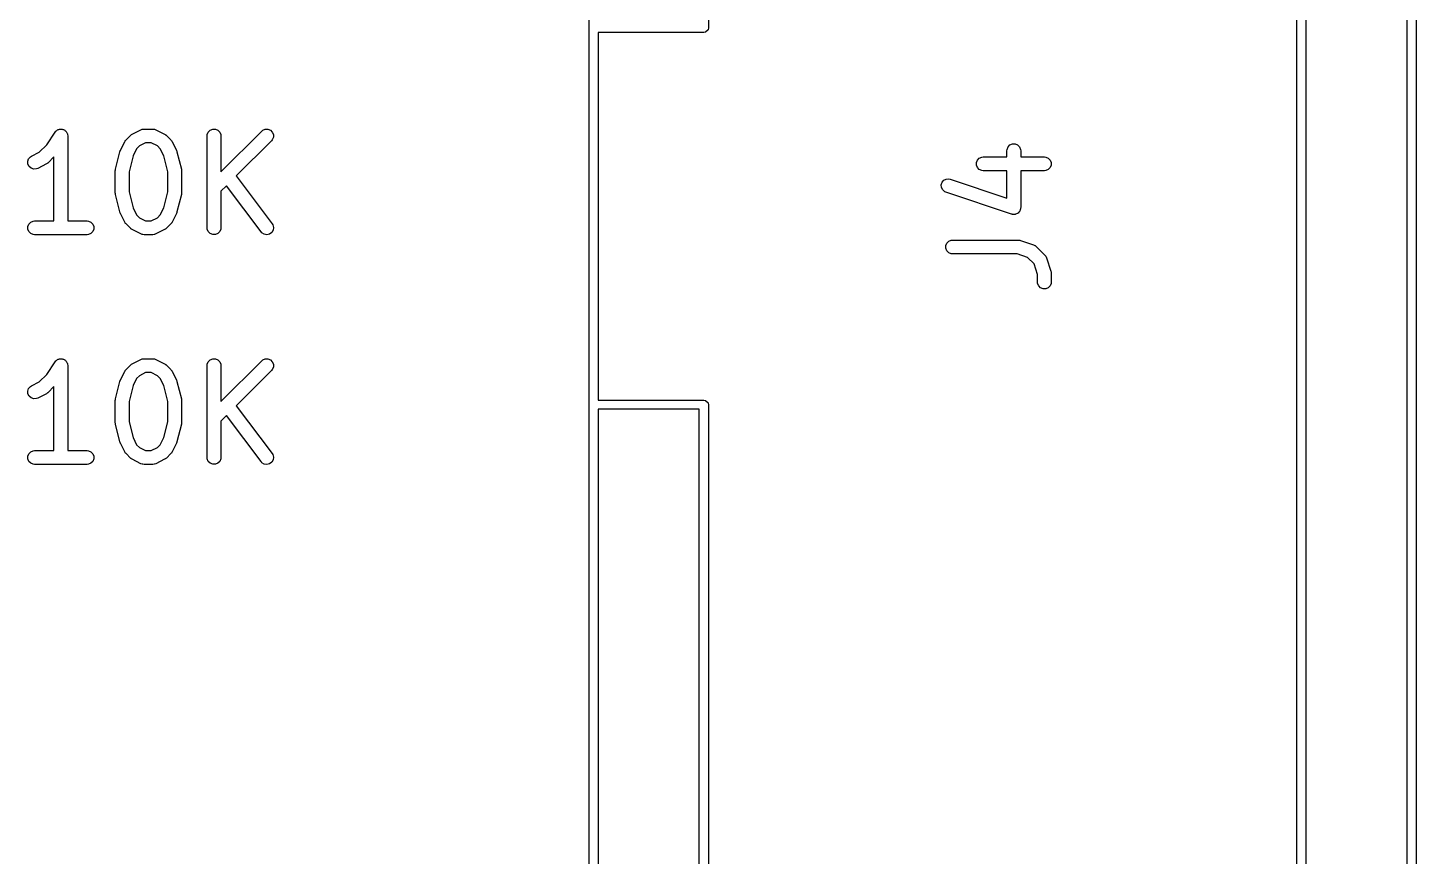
# Model space of a CAD drawing. Extents: x 1.56 to 6.49, y -4.6 to -1.37.
# Drawn here: x 5.632 to 6.227, y -2.472 to -2.117 of the extents above; entities that cross this region are included whole.
import ezdxf

# ---------------------------------------------------------------- set-up
doc = ezdxf.new("R2010")
doc.units = 0
doc.header["$MEASUREMENT"] = 0
doc.layers.add('BLACK', color=7, linetype='CONTINUOUS')

msp = doc.modelspace()

# ---------------------------------------------------------------- linework, layer by layer
at = {"layer": 'BLACK', "linetype": 'CONTINUOUS'}
for p, q in [((6.22323, -2.84685), (6.22323, -1.54921)), ((6.22717, -1.54724), (6.22717, -2.84882)), ((5.87283, -2.84882), (5.87283, -1.58661)), ((5.92402, -1.59606), (5.92402, -2.11732)), ((6.17598, -2.8), (6.17598, -1.59606)), ((6.17992, -1.59409), (6.17992, -2.80197)), ((5.92205, -2.11929), (5.87677, -2.11929)), ((5.87677, -2.11929), (5.87677, -2.27677)), ((5.9228, -2.11914), (5.92205, -2.11929)), ((5.92387, -2.11808), (5.9228, -2.11914)), ((5.92402, -2.11732), (5.92387, -2.11808)), ((5.64056, -2.16732), (5.64415, -2.16194)), ((5.64415, -2.16193), (5.64452, -2.16149)), ((5.64415, -2.16194), (5.64415, -2.16193)), ((5.64415, -2.16194), (5.64415, -2.16194)), ((5.64415, -2.16194), (5.64415, -2.16194)), ((5.64452, -2.16149), (5.64476, -2.16133)), ((5.64476, -2.16133), (5.64497, -2.16112)), ((5.64497, -2.16112), (5.64523, -2.16101)), ((5.64523, -2.16101), (5.64547, -2.16085)), ((5.64547, -2.16085), (5.64576, -2.16079)), ((5.64576, -2.16079), (5.64603, -2.16068)), ((5.64603, -2.16068), (5.64632, -2.16068)), ((5.64632, -2.16068), (5.6466, -2.16062)), ((5.6466, -2.16062), (5.64689, -2.16068)), ((5.64689, -2.16068), (5.64718, -2.16068)), ((5.64718, -2.16068), (5.64745, -2.16079)), ((5.64745, -2.16079), (5.64773, -2.16085)), ((5.64773, -2.16085), (5.64798, -2.16101)), ((5.64798, -2.16101), (5.64825, -2.16112)), ((5.64825, -2.16112), (5.64845, -2.16132)), ((5.64845, -2.16132), (5.64869, -2.16149)), ((5.64869, -2.16149), (5.64886, -2.16173)), ((5.64886, -2.16173), (5.64906, -2.16194)), ((5.64906, -2.16194), (5.64917, -2.1622)), ((5.64917, -2.1622), (5.64933, -2.16244)), ((5.64933, -2.16244), (5.64939, -2.16273)), ((5.64939, -2.16273), (5.6495, -2.163)), ((5.6495, -2.163), (5.64956, -2.16357)), ((5.64956, -2.16357), (5.64956, -2.16357)), ((5.64956, -2.16357), (5.64956, -2.16357)), ((5.64956, -2.16357), (5.64956, -2.16358)), ((5.64956, -2.16358), (5.64956, -2.19999)), ((5.67451, -2.16524), (5.67639, -2.16336)), ((5.67639, -2.16336), (5.67662, -2.16318)), ((5.67662, -2.16318), (5.67667, -2.16312)), ((5.67667, -2.16312), (5.67676, -2.16306)), ((5.67676, -2.16306), (5.67684, -2.163)), ((5.67684, -2.163), (5.67691, -2.16297)), ((5.67691, -2.16297), (5.67716, -2.16281)), ((5.67716, -2.16281), (5.68091, -2.16093)), ((5.68091, -2.16093), (5.68145, -2.16073)), ((5.68145, -2.16073), (5.68155, -2.16072)), ((5.68155, -2.16072), (5.68165, -2.16068)), ((5.68165, -2.16068), (5.68223, -2.16062)), ((5.68223, -2.16062), (5.68598, -2.16062)), ((5.68598, -2.16062), (5.68655, -2.16068)), ((5.68655, -2.16068), (5.68665, -2.16072)), ((5.68665, -2.16072), (5.68676, -2.16073)), ((5.68676, -2.16073), (5.6873, -2.16093)), ((5.6873, -2.16093), (5.69105, -2.16281)), ((5.69105, -2.16281), (5.69129, -2.16297)), ((5.69129, -2.16297), (5.69137, -2.163)), ((5.69137, -2.163), (5.69145, -2.16306)), ((5.69145, -2.16306), (5.69154, -2.16312)), ((5.69154, -2.16312), (5.69159, -2.16318)), ((5.69159, -2.16318), (5.69181, -2.16336)), ((5.69181, -2.16336), (5.69369, -2.16524)), ((5.70927, -2.16358), (5.70933, -2.163)), ((5.70927, -2.20295), (5.70927, -2.16358)), ((5.70933, -2.163), (5.70977, -2.16194)), ((5.70977, -2.16194), (5.71058, -2.16112)), ((5.71058, -2.16112), (5.71165, -2.16068)), ((5.71165, -2.16068), (5.7128, -2.16068)), ((5.7128, -2.16068), (5.71386, -2.16112)), ((5.71386, -2.16112), (5.71468, -2.16194)), ((5.71468, -2.16194), (5.71512, -2.163)), ((5.71512, -2.163), (5.71518, -2.16358)), ((5.71518, -2.17894), (5.73263, -2.16149)), ((5.71518, -2.16358), (5.71518, -2.17894)), ((5.73263, -2.16149), (5.73308, -2.16112)), ((5.73308, -2.16112), (5.73414, -2.16068)), ((5.73414, -2.16068), (5.7353, -2.16068)), ((5.7353, -2.16068), (5.73636, -2.16112)), ((5.73636, -2.16112), (5.73718, -2.16194)), ((5.73718, -2.16194), (5.73762, -2.163)), ((5.73762, -2.16415), (5.73718, -2.16522)), ((5.73762, -2.163), (5.73762, -2.16415)), ((5.63404, -2.17218), (5.63736, -2.17052)), ((5.63736, -2.17052), (5.64056, -2.16732)), ((5.66999, -2.17786), (5.67186, -2.17036)), ((5.67186, -2.17036), (5.67188, -2.17032)), ((5.67188, -2.17029), (5.67197, -2.17006)), ((5.67188, -2.17032), (5.67188, -2.17029)), ((5.67197, -2.17006), (5.67206, -2.16981)), ((5.67206, -2.16981), (5.67207, -2.1698)), ((5.67207, -2.1698), (5.67209, -2.16975)), ((5.67209, -2.16975), (5.67396, -2.166)), ((5.67396, -2.166), (5.67412, -2.16576)), ((5.67412, -2.16576), (5.67415, -2.16568)), ((5.67415, -2.16568), (5.67421, -2.1656)), ((5.67421, -2.1656), (5.67427, -2.16551)), ((5.67427, -2.16551), (5.67433, -2.16546)), ((5.67433, -2.16546), (5.67451, -2.16524)), ((5.67903, -2.16907), (5.67751, -2.17211)), ((5.68023, -2.16788), (5.67903, -2.16907)), ((5.68292, -2.16653), (5.68023, -2.16788)), ((5.68528, -2.16653), (5.68292, -2.16653)), ((5.68798, -2.16788), (5.68528, -2.16653)), ((5.68917, -2.16907), (5.68798, -2.16788)), ((5.69069, -2.17211), (5.68917, -2.16907)), ((5.69369, -2.16524), (5.69387, -2.16546)), ((5.69387, -2.16546), (5.69393, -2.16551)), ((5.69393, -2.16551), (5.69399, -2.1656)), ((5.69399, -2.1656), (5.69406, -2.16568)), ((5.69406, -2.16568), (5.69409, -2.16576)), ((5.69409, -2.16576), (5.69424, -2.166)), ((5.69424, -2.166), (5.69612, -2.16975)), ((5.69612, -2.16975), (5.69613, -2.1698)), ((5.69613, -2.1698), (5.69615, -2.16981)), ((5.69615, -2.16981), (5.69623, -2.17005)), ((5.69623, -2.17005), (5.69632, -2.17029)), ((5.69632, -2.17029), (5.69633, -2.17032)), ((5.69633, -2.17032), (5.69634, -2.17036)), ((5.69634, -2.17036), (5.69822, -2.17786)), ((5.73681, -2.16566), (5.72175, -2.18073)), ((5.73718, -2.16522), (5.73681, -2.16566)), ((6.05183, -2.16991), (6.05189, -2.16933)), ((6.05183, -2.17258), (6.05183, -2.16991)), ((6.05189, -2.16933), (6.05233, -2.16827)), ((6.05233, -2.16827), (6.05314, -2.16745)), ((6.05314, -2.16745), (6.05421, -2.16701)), ((6.05421, -2.16701), (6.05536, -2.16701)), ((6.05536, -2.16701), (6.05642, -2.16745)), ((6.05642, -2.16745), (6.05724, -2.16827)), ((6.05724, -2.16827), (6.05768, -2.16933)), ((6.05768, -2.16933), (6.05774, -2.16991)), ((6.05774, -2.16991), (6.05774, -2.17258)), ((5.63243, -2.17445), (5.63279, -2.17336)), ((5.63251, -2.1756), (5.63243, -2.17445)), ((5.63303, -2.17663), (5.63251, -2.1756)), ((5.63279, -2.17336), (5.63355, -2.17249)), ((5.6339, -2.17739), (5.63303, -2.17663)), ((5.63355, -2.17249), (5.63404, -2.17218)), ((5.64043, -2.17559), (5.63668, -2.17747)), ((5.64068, -2.17543), (5.64043, -2.17559)), ((5.64075, -2.1754), (5.64068, -2.17543)), ((5.64083, -2.17534), (5.64075, -2.1754)), ((5.64092, -2.17528), (5.64083, -2.17534)), ((5.64097, -2.17522), (5.64092, -2.17528)), ((5.6412, -2.17504), (5.64097, -2.17522)), ((5.64365, -2.17258), (5.6412, -2.17504)), ((5.64365, -2.19999), (5.64365, -2.17258)), ((5.67751, -2.17211), (5.67581, -2.17894)), ((5.6924, -2.17894), (5.69069, -2.17211)), ((6.03876, -2.17496), (6.0392, -2.17389)), ((6.03876, -2.17611), (6.03876, -2.17496)), ((6.0392, -2.17717), (6.03876, -2.17611)), ((6.0392, -2.17389), (6.04002, -2.17308)), ((6.04002, -2.17308), (6.04108, -2.17264)), ((6.04108, -2.17264), (6.04166, -2.17258)), ((6.04166, -2.17258), (6.05183, -2.17258)), ((6.05774, -2.17258), (6.06791, -2.17258)), ((6.06791, -2.17258), (6.06848, -2.17264)), ((6.06848, -2.17264), (6.06955, -2.17308)), ((6.06955, -2.17308), (6.07036, -2.17389)), ((6.07036, -2.17389), (6.0708, -2.17496)), ((6.0708, -2.17611), (6.07036, -2.17717)), ((6.0708, -2.17496), (6.0708, -2.17611)), ((5.63499, -2.17775), (5.6339, -2.17739)), ((5.63614, -2.17767), (5.63499, -2.17775)), ((5.63668, -2.17747), (5.63614, -2.17767)), ((5.6699, -2.17843), (5.66994, -2.17821)), ((5.66991, -2.17847), (5.6699, -2.17843)), ((5.6699, -2.17857), (5.66991, -2.17847)), ((5.6699, -2.18795), (5.6699, -2.17857)), ((5.66994, -2.17821), (5.66996, -2.178)), ((5.66996, -2.178), (5.66997, -2.17796)), ((5.66997, -2.17796), (5.66999, -2.17786)), ((5.67581, -2.17894), (5.67581, -2.18758)), ((5.6924, -2.18758), (5.6924, -2.17894)), ((5.69822, -2.17786), (5.69823, -2.17796)), ((5.69823, -2.17796), (5.69825, -2.178)), ((5.69825, -2.178), (5.69827, -2.17821)), ((5.69827, -2.17821), (5.6983, -2.17843)), ((5.6983, -2.17843), (5.69829, -2.17847)), ((5.69829, -2.17847), (5.6983, -2.17857)), ((5.6983, -2.17857), (5.6983, -2.18795)), ((5.72175, -2.18073), (5.73708, -2.20117)), ((6.0241, -2.18345), (6.02485, -2.18258)), ((6.02485, -2.18258), (6.02588, -2.18206)), ((6.02588, -2.18206), (6.02703, -2.18198)), ((6.02703, -2.18198), (6.0276, -2.18211)), ((6.0276, -2.18211), (6.05183, -2.19019)), ((6.04002, -2.17799), (6.0392, -2.17717)), ((6.04108, -2.17843), (6.04002, -2.17799)), ((6.04166, -2.17849), (6.04108, -2.17843)), ((6.05183, -2.17849), (6.04166, -2.17849)), ((6.05183, -2.19019), (6.05183, -2.17849)), ((6.06791, -2.17849), (6.05774, -2.17849)), ((6.05774, -2.17849), (6.05774, -2.19428)), ((6.06848, -2.17843), (6.06791, -2.17849)), ((6.06955, -2.17799), (6.06848, -2.17843)), ((6.07036, -2.17717), (6.06955, -2.17799)), ((5.66991, -2.18805), (5.6699, -2.18795)), ((5.6699, -2.18809), (5.66991, -2.18805)), ((5.66994, -2.18831), (5.6699, -2.18809)), ((5.66996, -2.18852), (5.66994, -2.18831)), ((5.66997, -2.18856), (5.66996, -2.18852)), ((5.66999, -2.18866), (5.66997, -2.18856)), ((5.67581, -2.18758), (5.67751, -2.19442)), ((5.69069, -2.19442), (5.6924, -2.18758)), ((5.69823, -2.18856), (5.69822, -2.18866)), ((5.69825, -2.18852), (5.69823, -2.18856)), ((5.69827, -2.18831), (5.69825, -2.18852)), ((5.6983, -2.18809), (5.69827, -2.18831)), ((5.6983, -2.18795), (5.69829, -2.18805)), ((5.69829, -2.18805), (5.6983, -2.18809)), ((5.71753, -2.18494), (5.71518, -2.1873)), ((5.71518, -2.1873), (5.71518, -2.20295)), ((5.73236, -2.20472), (5.71753, -2.18494)), ((6.02373, -2.18454), (6.0241, -2.18345)), ((6.02381, -2.18569), (6.02373, -2.18454)), ((6.02433, -2.18672), (6.02381, -2.18569)), ((6.0252, -2.18747), (6.02433, -2.18672)), ((6.02573, -2.18771), (6.0252, -2.18747)), ((6.05385, -2.19708), (6.02573, -2.18771)), ((5.67186, -2.19616), (5.66999, -2.18866)), ((5.67751, -2.19442), (5.67903, -2.19745)), ((5.68917, -2.19745), (5.69069, -2.19442)), ((5.69822, -2.18866), (5.69634, -2.19616)), ((6.05774, -2.19428), (6.05771, -2.19457)), ((6.05771, -2.19457), (6.05771, -2.19465)), ((5.6329, -2.20131), (5.63372, -2.20049)), ((5.63372, -2.20049), (5.63478, -2.20005)), ((5.63478, -2.20005), (5.63536, -2.19999)), ((5.63536, -2.19999), (5.64365, -2.19999)), ((5.64956, -2.19999), (5.65786, -2.19999)), ((5.65786, -2.19999), (5.65843, -2.20005)), ((5.65843, -2.20005), (5.6595, -2.20049)), ((5.6595, -2.20049), (5.66031, -2.20131)), ((5.67188, -2.19621), (5.67186, -2.19616)), ((5.67188, -2.19623), (5.67188, -2.19621)), ((5.67197, -2.19647), (5.67188, -2.19623)), ((5.67206, -2.19671), (5.67197, -2.19647)), ((5.67207, -2.19672), (5.67206, -2.19671)), ((5.67209, -2.19677), (5.67207, -2.19672)), ((5.67396, -2.20052), (5.67209, -2.19677)), ((5.67412, -2.20076), (5.67396, -2.20052)), ((5.67903, -2.19745), (5.68023, -2.19864)), ((5.68023, -2.19864), (5.68292, -2.19999)), ((5.68292, -2.19999), (5.68528, -2.19999)), ((5.68528, -2.19999), (5.68798, -2.19864)), ((5.68798, -2.19864), (5.68917, -2.19745)), ((5.69424, -2.20052), (5.69409, -2.20076)), ((5.69612, -2.19677), (5.69424, -2.20052)), ((5.69613, -2.19672), (5.69612, -2.19677)), ((5.69615, -2.19671), (5.69613, -2.19672)), ((5.69623, -2.19647), (5.69615, -2.19671)), ((5.69632, -2.19623), (5.69623, -2.19647)), ((5.69633, -2.19621), (5.69632, -2.19623)), ((5.69634, -2.19616), (5.69633, -2.19621)), ((6.05413, -2.19715), (6.05385, -2.19708)), ((6.05421, -2.19718), (6.05413, -2.19715)), ((6.05427, -2.19718), (6.05421, -2.19718)), ((6.05441, -2.19721), (6.05427, -2.19718)), ((6.05489, -2.19718), (6.05441, -2.19721)), ((6.05536, -2.19718), (6.05489, -2.19718)), ((6.05546, -2.19714), (6.05536, -2.19718)), ((6.05556, -2.19713), (6.05546, -2.19714)), ((6.05599, -2.19692), (6.05556, -2.19713)), ((6.05642, -2.19674), (6.05599, -2.19692)), ((6.0565, -2.19666), (6.05642, -2.19674)), ((6.05659, -2.19661), (6.0565, -2.19666)), ((6.0569, -2.19626), (6.05659, -2.19661)), ((6.05724, -2.19592), (6.0569, -2.19626)), ((6.05728, -2.19582), (6.05724, -2.19592)), ((6.05735, -2.19574), (6.05728, -2.19582)), ((6.0575, -2.1953), (6.05735, -2.19574)), ((6.05768, -2.19486), (6.0575, -2.1953)), ((6.05769, -2.19471), (6.05768, -2.19486)), ((6.05771, -2.19465), (6.05769, -2.19471)), ((5.63246, -2.20237), (5.6329, -2.20131)), ((5.63246, -2.20352), (5.63246, -2.20237)), ((5.6329, -2.20459), (5.63246, -2.20352)), ((5.63372, -2.2054), (5.6329, -2.20459)), ((5.63478, -2.20584), (5.63372, -2.2054)), ((5.63536, -2.2059), (5.63478, -2.20584)), ((5.65786, -2.2059), (5.63536, -2.2059)), ((5.65843, -2.20584), (5.65786, -2.2059)), ((5.6595, -2.2054), (5.65843, -2.20584)), ((5.66031, -2.20459), (5.6595, -2.2054)), ((5.66031, -2.20131), (5.66075, -2.20237)), ((5.66075, -2.20352), (5.66031, -2.20459)), ((5.66075, -2.20237), (5.66075, -2.20352)), ((5.67415, -2.20084), (5.67412, -2.20076)), ((5.67421, -2.20092), (5.67415, -2.20084)), ((5.67427, -2.20101), (5.67421, -2.20092)), ((5.67433, -2.20106), (5.67427, -2.20101)), ((5.67451, -2.20128), (5.67433, -2.20106)), ((5.67639, -2.20316), (5.67451, -2.20128)), ((5.67662, -2.20334), (5.67639, -2.20316)), ((5.67667, -2.2034), (5.67662, -2.20334)), ((5.67676, -2.20346), (5.67667, -2.2034)), ((5.67684, -2.20353), (5.67676, -2.20346)), ((5.67691, -2.20356), (5.67684, -2.20353)), ((5.67716, -2.20371), (5.67691, -2.20356)), ((5.68091, -2.20559), (5.67716, -2.20371)), ((5.68145, -2.20579), (5.68091, -2.20559)), ((5.68155, -2.2058), (5.68145, -2.20579)), ((5.68165, -2.20584), (5.68155, -2.2058)), ((5.68223, -2.2059), (5.68165, -2.20584)), ((5.68598, -2.2059), (5.68223, -2.2059)), ((5.68655, -2.20584), (5.68598, -2.2059)), ((5.68665, -2.2058), (5.68655, -2.20584)), ((5.68676, -2.20579), (5.68665, -2.2058)), ((5.6873, -2.20559), (5.68676, -2.20579)), ((5.69105, -2.20371), (5.6873, -2.20559)), ((5.69129, -2.20356), (5.69105, -2.20371)), ((5.69137, -2.20353), (5.69129, -2.20356)), ((5.69145, -2.20346), (5.69137, -2.20353)), ((5.69154, -2.2034), (5.69145, -2.20346)), ((5.69159, -2.20334), (5.69154, -2.2034)), ((5.69181, -2.20316), (5.69159, -2.20334)), ((5.69369, -2.20128), (5.69181, -2.20316)), ((5.69387, -2.20106), (5.69369, -2.20128)), ((5.69393, -2.20101), (5.69387, -2.20106)), ((5.69399, -2.20092), (5.69393, -2.20101)), ((5.69406, -2.20084), (5.69399, -2.20092)), ((5.69409, -2.20076), (5.69406, -2.20084)), ((5.70933, -2.20352), (5.70927, -2.20295)), ((5.70977, -2.20459), (5.70933, -2.20352)), ((5.71058, -2.2054), (5.70977, -2.20459)), ((5.71165, -2.20584), (5.71058, -2.2054)), ((5.7128, -2.20584), (5.71165, -2.20584)), ((5.71386, -2.2054), (5.7128, -2.20584)), ((5.71468, -2.20459), (5.71386, -2.2054)), ((5.71512, -2.20352), (5.71468, -2.20459)), ((5.71518, -2.20295), (5.71512, -2.20352)), ((5.73275, -2.20514), (5.73236, -2.20472)), ((5.73374, -2.20573), (5.73275, -2.20514)), ((5.73488, -2.20589), (5.73374, -2.20573)), ((5.736, -2.20561), (5.73488, -2.20589)), ((5.73692, -2.20492), (5.736, -2.20561)), ((5.73751, -2.20393), (5.73692, -2.20492)), ((5.73708, -2.20117), (5.73738, -2.20167)), ((5.73738, -2.20167), (5.73767, -2.20278)), ((5.73767, -2.20278), (5.73751, -2.20393)), ((6.02564, -2.21058), (6.02608, -2.20951)), ((6.02564, -2.21173), (6.02564, -2.21058)), ((6.02608, -2.2128), (6.02564, -2.21173)), ((6.02608, -2.20951), (6.0269, -2.2087)), ((6.0269, -2.2087), (6.02796, -2.20826)), ((6.02796, -2.20826), (6.02854, -2.2082)), ((6.02854, -2.2082), (6.05666, -2.2082)), ((6.05666, -2.2082), (6.05695, -2.20823)), ((6.05695, -2.20823), (6.05703, -2.20823)), ((6.05703, -2.20823), (6.05713, -2.20825)), ((6.05713, -2.20825), (6.05723, -2.20826)), ((6.05723, -2.20826), (6.05731, -2.20829)), ((6.05731, -2.20829), (6.05759, -2.20835)), ((6.05759, -2.20835), (6.06322, -2.21023)), ((6.06322, -2.21023), (6.06374, -2.21046)), ((6.06374, -2.21046), (6.06382, -2.21053)), ((6.06382, -2.21053), (6.06392, -2.21057)), ((6.06392, -2.21057), (6.06437, -2.21094)), ((6.06437, -2.21094), (6.06812, -2.21469)), ((6.0269, -2.21361), (6.02608, -2.2128)), ((6.02796, -2.21405), (6.0269, -2.21361)), ((6.02854, -2.21411), (6.02796, -2.21405)), ((6.05618, -2.21411), (6.02854, -2.21411)), ((6.06069, -2.21561), (6.05618, -2.21411)), ((6.06345, -2.21837), (6.06069, -2.21561)), ((6.06812, -2.21469), (6.06849, -2.21514)), ((6.06849, -2.21514), (6.06853, -2.21524)), ((6.06853, -2.21524), (6.0686, -2.21532)), ((6.0686, -2.21532), (6.06883, -2.21585)), ((6.06883, -2.21585), (6.07071, -2.22147)), ((6.06495, -2.22288), (6.06345, -2.21837)), ((6.06495, -2.22615), (6.06495, -2.22288)), ((6.07071, -2.22147), (6.07077, -2.22176)), ((6.07077, -2.22176), (6.0708, -2.22183)), ((6.0708, -2.22183), (6.07081, -2.22193)), ((6.07081, -2.22193), (6.07084, -2.22203)), ((6.07084, -2.22203), (6.07083, -2.22211)), ((6.07083, -2.22211), (6.07086, -2.2224)), ((6.07086, -2.2224), (6.07086, -2.22615)), ((6.06501, -2.22673), (6.06495, -2.22615)), ((6.06545, -2.22779), (6.06501, -2.22673)), ((6.06627, -2.22861), (6.06545, -2.22779)), ((6.06733, -2.22905), (6.06627, -2.22861)), ((6.06848, -2.22905), (6.06733, -2.22905)), ((6.06955, -2.22861), (6.06848, -2.22905)), ((6.07036, -2.22779), (6.06955, -2.22861)), ((6.0708, -2.22673), (6.07036, -2.22779)), ((6.07086, -2.22615), (6.0708, -2.22673)), ((5.64415, -2.26036), (5.64452, -2.25991)), ((5.64452, -2.25991), (5.64476, -2.25975)), ((5.64476, -2.25975), (5.64497, -2.25955)), ((5.64497, -2.25955), (5.64523, -2.25943)), ((5.64523, -2.25943), (5.64547, -2.25927)), ((5.64547, -2.25927), (5.64576, -2.25922)), ((5.64576, -2.25922), (5.64603, -2.2591)), ((5.64603, -2.2591), (5.64632, -2.2591)), ((5.64632, -2.2591), (5.6466, -2.25905)), ((5.6466, -2.25905), (5.64689, -2.2591)), ((5.64689, -2.2591), (5.64718, -2.2591)), ((5.64718, -2.2591), (5.64745, -2.25922)), ((5.64745, -2.25922), (5.64773, -2.25927)), ((5.64773, -2.25927), (5.64798, -2.25943)), ((5.64798, -2.25943), (5.64825, -2.25955)), ((5.64825, -2.25955), (5.64845, -2.25975)), ((5.64845, -2.25975), (5.64869, -2.25991)), ((5.64869, -2.25991), (5.64886, -2.26015)), ((5.67716, -2.26123), (5.68091, -2.25936)), ((5.68091, -2.25936), (5.68145, -2.25915)), ((5.68145, -2.25915), (5.68155, -2.25915)), ((5.68155, -2.25915), (5.68165, -2.2591)), ((5.68165, -2.2591), (5.68223, -2.25905)), ((5.68223, -2.25905), (5.68598, -2.25905)), ((5.68598, -2.25905), (5.68655, -2.2591)), ((5.68655, -2.2591), (5.68665, -2.25915)), ((5.68665, -2.25915), (5.68676, -2.25915)), ((5.68676, -2.25915), (5.6873, -2.25936)), ((5.6873, -2.25936), (5.69105, -2.26123)), ((5.70977, -2.26036), (5.71058, -2.25955)), ((5.71058, -2.25955), (5.71165, -2.2591)), ((5.71165, -2.2591), (5.7128, -2.2591)), ((5.7128, -2.2591), (5.71386, -2.25955)), ((5.71386, -2.25955), (5.71468, -2.26036)), ((5.71518, -2.27737), (5.73263, -2.25991)), ((5.73263, -2.25991), (5.73308, -2.25955)), ((5.73308, -2.25955), (5.73414, -2.2591)), ((5.73414, -2.2591), (5.7353, -2.2591)), ((5.7353, -2.2591), (5.73636, -2.25955)), ((5.73636, -2.25955), (5.73718, -2.26036)), ((5.63736, -2.26895), (5.64056, -2.26574)), ((5.64056, -2.26574), (5.64415, -2.26036)), ((5.64415, -2.26036), (5.64415, -2.26036)), ((5.64415, -2.26036), (5.64415, -2.26036)), ((5.64415, -2.26036), (5.64415, -2.26036)), ((5.64886, -2.26015), (5.64906, -2.26036)), ((5.64906, -2.26036), (5.64917, -2.26063)), ((5.64917, -2.26063), (5.64933, -2.26087)), ((5.64933, -2.26087), (5.64939, -2.26115)), ((5.64939, -2.26115), (5.6495, -2.26142)), ((5.6495, -2.26142), (5.64956, -2.26199)), ((5.64956, -2.26199), (5.64956, -2.262)), ((5.64956, -2.262), (5.64956, -2.262)), ((5.64956, -2.262), (5.64956, -2.262)), ((5.64956, -2.262), (5.64956, -2.29842)), ((5.67209, -2.26818), (5.67396, -2.26443)), ((5.67396, -2.26443), (5.67412, -2.26418)), ((5.67412, -2.26418), (5.67415, -2.26411)), ((5.67415, -2.26411), (5.67421, -2.26403)), ((5.67421, -2.26403), (5.67427, -2.26394)), ((5.67427, -2.26394), (5.67433, -2.26389)), ((5.67433, -2.26389), (5.67451, -2.26366)), ((5.67451, -2.26366), (5.67639, -2.26179)), ((5.67639, -2.26179), (5.67662, -2.2616)), ((5.67662, -2.2616), (5.67667, -2.26154)), ((5.67667, -2.26154), (5.67676, -2.26149)), ((5.67676, -2.26149), (5.67684, -2.26142)), ((5.67684, -2.26142), (5.67691, -2.26139)), ((5.67691, -2.26139), (5.67716, -2.26123)), ((5.68292, -2.26495), (5.68023, -2.2663)), ((5.68528, -2.26495), (5.68292, -2.26495)), ((5.68798, -2.2663), (5.68528, -2.26495)), ((5.69105, -2.26123), (5.69129, -2.26139)), ((5.69129, -2.26139), (5.69137, -2.26142)), ((5.69137, -2.26142), (5.69145, -2.26149)), ((5.69145, -2.26149), (5.69154, -2.26154)), ((5.69154, -2.26154), (5.69159, -2.2616)), ((5.69159, -2.2616), (5.69181, -2.26179)), ((5.69181, -2.26179), (5.69369, -2.26366)), ((5.69369, -2.26366), (5.69387, -2.26389)), ((5.69387, -2.26389), (5.69393, -2.26394)), ((5.69393, -2.26394), (5.69399, -2.26403)), ((5.69399, -2.26403), (5.69406, -2.26411)), ((5.69406, -2.26411), (5.69409, -2.26418)), ((5.69409, -2.26418), (5.69424, -2.26443)), ((5.69424, -2.26443), (5.69612, -2.26818)), ((5.70927, -2.262), (5.70933, -2.26142)), ((5.70927, -2.30137), (5.70927, -2.262)), ((5.70933, -2.26142), (5.70977, -2.26036)), ((5.71468, -2.26036), (5.71512, -2.26142)), ((5.71512, -2.26142), (5.71518, -2.262)), ((5.71518, -2.262), (5.71518, -2.27737)), ((5.73681, -2.26409), (5.72175, -2.27915)), ((5.73718, -2.26364), (5.73681, -2.26409)), ((5.73718, -2.26036), (5.73762, -2.26142)), ((5.73762, -2.26258), (5.73718, -2.26364)), ((5.73762, -2.26142), (5.73762, -2.26258)), ((5.63243, -2.27288), (5.63279, -2.27179)), ((5.63279, -2.27179), (5.63355, -2.27092)), ((5.63355, -2.27092), (5.63404, -2.27061)), ((5.63404, -2.27061), (5.63736, -2.26895)), ((5.64365, -2.271), (5.6412, -2.27346)), ((5.64365, -2.29842), (5.64365, -2.271)), ((5.66999, -2.27628), (5.67186, -2.26878)), ((5.67186, -2.26878), (5.67188, -2.26874)), ((5.67188, -2.26872), (5.67197, -2.26848)), ((5.67188, -2.26874), (5.67188, -2.26872)), ((5.67197, -2.26848), (5.67206, -2.26824)), ((5.67206, -2.26824), (5.67207, -2.26822)), ((5.67207, -2.26822), (5.67209, -2.26818)), ((5.67751, -2.27053), (5.67581, -2.27736)), ((5.67903, -2.2675), (5.67751, -2.27053)), ((5.68023, -2.2663), (5.67903, -2.2675)), ((5.68917, -2.2675), (5.68798, -2.2663)), ((5.69069, -2.27053), (5.68917, -2.2675)), ((5.6924, -2.27736), (5.69069, -2.27053)), ((5.69612, -2.26818), (5.69613, -2.26822)), ((5.69613, -2.26822), (5.69615, -2.26824)), ((5.69615, -2.26824), (5.69623, -2.26848)), ((5.69623, -2.26848), (5.69632, -2.26872)), ((5.69632, -2.26872), (5.69633, -2.26874)), ((5.69633, -2.26874), (5.69634, -2.26878)), ((5.69634, -2.26878), (5.69822, -2.27628)), ((5.63251, -2.27403), (5.63243, -2.27288)), ((5.63303, -2.27506), (5.63251, -2.27403)), ((5.6339, -2.27581), (5.63303, -2.27506)), ((5.63499, -2.27618), (5.6339, -2.27581)), ((5.63614, -2.2761), (5.63499, -2.27618)), ((5.63668, -2.27589), (5.63614, -2.2761)), ((5.64043, -2.27402), (5.63668, -2.27589)), ((5.64068, -2.27386), (5.64043, -2.27402)), ((5.64075, -2.27383), (5.64068, -2.27386)), ((5.64083, -2.27376), (5.64075, -2.27383)), ((5.64092, -2.27371), (5.64083, -2.27376)), ((5.64097, -2.27365), (5.64092, -2.27371)), ((5.6412, -2.27346), (5.64097, -2.27365)), ((5.6699, -2.27686), (5.66994, -2.27664)), ((5.66991, -2.2769), (5.6699, -2.27686)), ((5.6699, -2.277), (5.66991, -2.2769)), ((5.6699, -2.28637), (5.6699, -2.277)), ((5.66994, -2.27664), (5.66996, -2.27642)), ((5.66996, -2.27642), (5.66997, -2.27638)), ((5.66997, -2.27638), (5.66999, -2.27628)), ((5.67581, -2.27736), (5.67581, -2.28601)), ((5.6924, -2.28601), (5.6924, -2.27736)), ((5.69822, -2.27628), (5.69823, -2.27638)), ((5.69823, -2.27638), (5.69825, -2.27642)), ((5.69825, -2.27642), (5.69827, -2.27664)), ((5.69827, -2.27664), (5.6983, -2.27686)), ((5.6983, -2.27686), (5.69829, -2.2769)), ((5.69829, -2.2769), (5.6983, -2.277)), ((5.6983, -2.277), (5.6983, -2.28637)), ((5.87677, -2.27677), (5.92205, -2.27677)), ((5.92205, -2.27677), (5.9228, -2.27692)), ((5.9228, -2.27692), (5.92387, -2.27799)), ((5.71753, -2.28337), (5.71518, -2.28572)), ((5.73236, -2.30314), (5.71753, -2.28337)), ((5.72175, -2.27915), (5.73708, -2.2996)), ((5.92008, -2.28071), (5.87677, -2.28071)), ((5.87677, -2.28071), (5.87677, -2.84685)), ((5.92008, -2.80197), (5.92008, -2.28071)), ((5.92387, -2.27799), (5.92402, -2.27874)), ((5.92402, -2.27874), (5.92402, -2.8)), ((5.66991, -2.28647), (5.6699, -2.28637)), ((5.6699, -2.28652), (5.66991, -2.28647)), ((5.66994, -2.28673), (5.6699, -2.28652)), ((5.66996, -2.28695), (5.66994, -2.28673)), ((5.66997, -2.28699), (5.66996, -2.28695)), ((5.66999, -2.28709), (5.66997, -2.28699)), ((5.67186, -2.29459), (5.66999, -2.28709)), ((5.67581, -2.28601), (5.67751, -2.29284)), ((5.69069, -2.29284), (5.6924, -2.28601)), ((5.69822, -2.28709), (5.69634, -2.29459)), ((5.69823, -2.28699), (5.69822, -2.28709)), ((5.69825, -2.28695), (5.69823, -2.28699)), ((5.69827, -2.28673), (5.69825, -2.28695)), ((5.6983, -2.28652), (5.69827, -2.28673)), ((5.6983, -2.28637), (5.69829, -2.28647)), ((5.69829, -2.28647), (5.6983, -2.28652)), ((5.71518, -2.28572), (5.71518, -2.30137)), ((5.67188, -2.29463), (5.67186, -2.29459)), ((5.67188, -2.29465), (5.67188, -2.29463)), ((5.67197, -2.29489), (5.67188, -2.29465)), ((5.67206, -2.29513), (5.67197, -2.29489)), ((5.67207, -2.29515), (5.67206, -2.29513)), ((5.67209, -2.29519), (5.67207, -2.29515)), ((5.67396, -2.29894), (5.67209, -2.29519)), ((5.67751, -2.29284), (5.67903, -2.29587)), ((5.68917, -2.29587), (5.69069, -2.29284)), ((5.69612, -2.29519), (5.69424, -2.29894)), ((5.69613, -2.29515), (5.69612, -2.29519)), ((5.69615, -2.29513), (5.69613, -2.29515)), ((5.69623, -2.29489), (5.69615, -2.29513)), ((5.69632, -2.29465), (5.69623, -2.29489)), ((5.69633, -2.29463), (5.69632, -2.29465)), ((5.69634, -2.29459), (5.69633, -2.29463)), ((5.63246, -2.30079), (5.6329, -2.29973)), ((5.63246, -2.30195), (5.63246, -2.30079)), ((5.6329, -2.29973), (5.63372, -2.29892)), ((5.63372, -2.29892), (5.63478, -2.29847)), ((5.63478, -2.29847), (5.63536, -2.29842)), ((5.63536, -2.29842), (5.64365, -2.29842)), ((5.64956, -2.29842), (5.65786, -2.29842)), ((5.65786, -2.29842), (5.65843, -2.29847)), ((5.65843, -2.29847), (5.6595, -2.29892)), ((5.6595, -2.29892), (5.66031, -2.29973)), ((5.66031, -2.29973), (5.66075, -2.30079)), ((5.66075, -2.30079), (5.66075, -2.30195)), ((5.67412, -2.29919), (5.67396, -2.29894)), ((5.67415, -2.29926), (5.67412, -2.29919)), ((5.67421, -2.29934), (5.67415, -2.29926)), ((5.67427, -2.29943), (5.67421, -2.29934)), ((5.67433, -2.29948), (5.67427, -2.29943)), ((5.67451, -2.29971), (5.67433, -2.29948)), ((5.67639, -2.30158), (5.67451, -2.29971)), ((5.67662, -2.30177), (5.67639, -2.30158)), ((5.67903, -2.29587), (5.68023, -2.29707)), ((5.68023, -2.29707), (5.68292, -2.29842)), ((5.68292, -2.29842), (5.68528, -2.29842)), ((5.68528, -2.29842), (5.68798, -2.29707)), ((5.68798, -2.29707), (5.68917, -2.29587)), ((5.69181, -2.30158), (5.69159, -2.30177)), ((5.69369, -2.29971), (5.69181, -2.30158)), ((5.69387, -2.29948), (5.69369, -2.29971)), ((5.69393, -2.29943), (5.69387, -2.29948)), ((5.69399, -2.29934), (5.69393, -2.29943)), ((5.69406, -2.29926), (5.69399, -2.29934)), ((5.69409, -2.29919), (5.69406, -2.29926)), ((5.69424, -2.29894), (5.69409, -2.29919)), ((5.70933, -2.30195), (5.70927, -2.30137)), ((5.71518, -2.30137), (5.71512, -2.30195)), ((5.73708, -2.2996), (5.73738, -2.30009)), ((5.73738, -2.30009), (5.73767, -2.30121)), ((5.73767, -2.30121), (5.73751, -2.30235)), ((5.6329, -2.30301), (5.63246, -2.30195)), ((5.63372, -2.30383), (5.6329, -2.30301)), ((5.63478, -2.30427), (5.63372, -2.30383)), ((5.63536, -2.30432), (5.63478, -2.30427)), ((5.65786, -2.30432), (5.63536, -2.30432)), ((5.65843, -2.30427), (5.65786, -2.30432)), ((5.6595, -2.30383), (5.65843, -2.30427)), ((5.66031, -2.30301), (5.6595, -2.30383)), ((5.66075, -2.30195), (5.66031, -2.30301)), ((5.67667, -2.30183), (5.67662, -2.30177)), ((5.67676, -2.30188), (5.67667, -2.30183)), ((5.67684, -2.30195), (5.67676, -2.30188)), ((5.67691, -2.30198), (5.67684, -2.30195)), ((5.67716, -2.30214), (5.67691, -2.30198)), ((5.68091, -2.30401), (5.67716, -2.30214)), ((5.68145, -2.30422), (5.68091, -2.30401)), ((5.68155, -2.30423), (5.68145, -2.30422)), ((5.68165, -2.30427), (5.68155, -2.30423)), ((5.68223, -2.30432), (5.68165, -2.30427)), ((5.68598, -2.30432), (5.68223, -2.30432)), ((5.68655, -2.30427), (5.68598, -2.30432)), ((5.68665, -2.30423), (5.68655, -2.30427)), ((5.68676, -2.30422), (5.68665, -2.30423)), ((5.6873, -2.30401), (5.68676, -2.30422)), ((5.69105, -2.30214), (5.6873, -2.30401)), ((5.69129, -2.30198), (5.69105, -2.30214)), ((5.69137, -2.30195), (5.69129, -2.30198)), ((5.69145, -2.30188), (5.69137, -2.30195)), ((5.69154, -2.30183), (5.69145, -2.30188)), ((5.69159, -2.30177), (5.69154, -2.30183)), ((5.70977, -2.30301), (5.70933, -2.30195)), ((5.71058, -2.30383), (5.70977, -2.30301)), ((5.71165, -2.30427), (5.71058, -2.30383)), ((5.7128, -2.30427), (5.71165, -2.30427)), ((5.71386, -2.30383), (5.7128, -2.30427)), ((5.71468, -2.30301), (5.71386, -2.30383)), ((5.71512, -2.30195), (5.71468, -2.30301)), ((5.73275, -2.30357), (5.73236, -2.30314)), ((5.73374, -2.30416), (5.73275, -2.30357)), ((5.73488, -2.30432), (5.73374, -2.30416)), ((5.736, -2.30403), (5.73488, -2.30432)), ((5.73692, -2.30334), (5.736, -2.30403)), ((5.73751, -2.30235), (5.73692, -2.30334))]:
    msp.add_line(p, q, dxfattribs=at)

doc.saveas('drawing.dxf')
